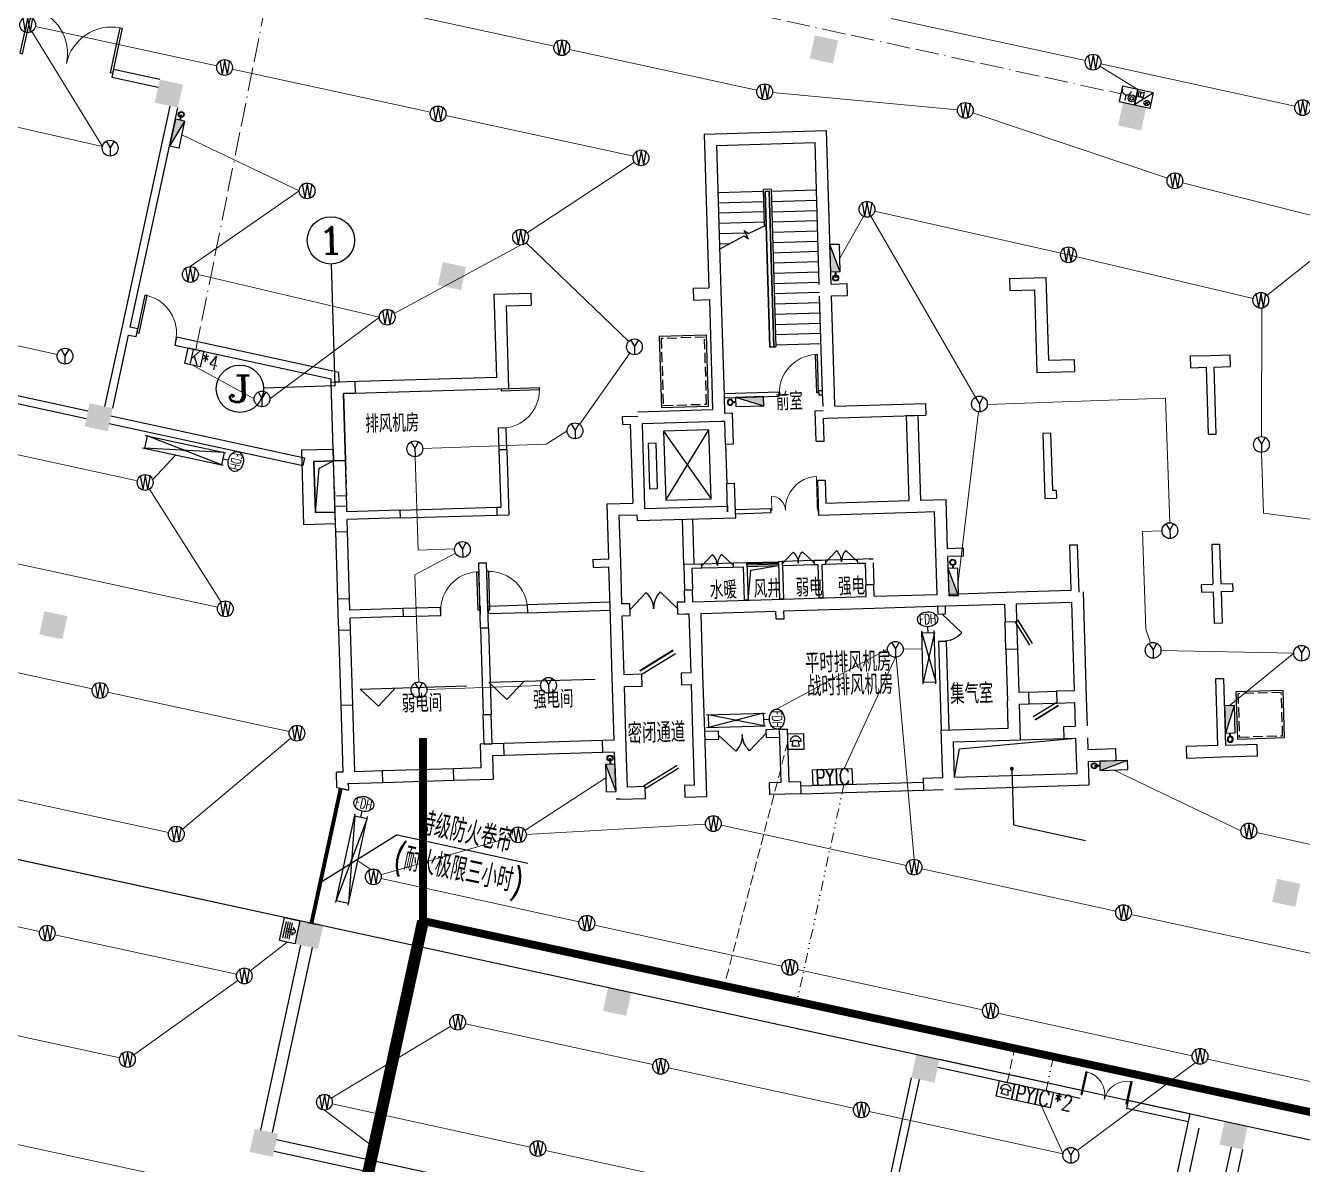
# Model space of a CAD drawing. Extents: x 791398 to 2325386, y -987887 to -518217.
# Drawn here: x 1584734 to 1617123, y -773094 to -744201 of the extents above; entities that cross this region are included whole.
import ezdxf
from ezdxf.enums import TextEntityAlignment as Align

# ---------------------------------------------------------------- set-up
doc = ezdxf.new("R2010")
doc.units = 0
doc.header["$LTSCALE"] = 1000
doc.header["$MEASUREMENT"] = 0
for name, pattern in [('ACAD_ISO11W100', [33.5, 12, -3, 12, -3, 0.5, -3]), ('BORDER', [1.75, 0.5, -0.25, 0.5, -0.25, 0, -0.25]), ('DASH', [0.35, 0.25, -0.1]), ('DASHEDX2', [1.5, 1, -0.5]), ('DIVIDE2', [0.625, 0.25, -0.125, 0, -0.125, 0, -0.125]), ('常规', [10, 10, 0])]:
    doc.linetypes.add(name, pattern=pattern)
for name, color, linetype in [('AXIS', 3, 'Continuous'), ('AXIS_TEXT', 7, 'Continuous'), ('COLUMN', 9, 'Continuous'), ('DIM_ELEV', 3, 'Continuous'), ('DIM_LEAD', 3, 'Continuous'), ('HT-TEXT', 7, 'Continuous'), ('JPS-X', 1, 'BORDER'), ('JPS-XHS', 7, 'Continuous'), ('K-排风', 2, 'Continuous'), ('K-防火阀', 7, 'Continuous'), ('LVTRY', 6, 'Continuous'), ('PS房间字', 3, 'Continuous'), ('RD-equip', 3, 'Continuous'), ('STAIR', 9, 'Continuous'), ('STAIRS', 9, 'Continuous'), ('TEXT', 7, 'Continuous'), ('WALL', 8, 'Continuous'), ('WINDOW', 8, 'Continuous'), ('ZS房间字', 6, 'Continuous')]:
    doc.layers.add(name, color=color, linetype=linetype)
doc.layers.add('RD-line', color=2, linetype='Continuous', lineweight=0)
doc.styles.add('_TCH_AXIS', font='COMPLEX', dxfattribs={"bigfont": 'GBCBIG'})
doc.styles.add('_TCH_DIM', font='SIMPLEX', dxfattribs={"bigfont": 'GBCBIG'})
doc.styles.add('COMPLEX', font='COMPLEX')
doc.styles.add('FS1', font='txt4', dxfattribs={"width": 0.8, "bigfont": 'fstxt'})
doc.styles.add('FS2', font='tjromans.shx', dxfattribs={"width": 0.8, "bigfont": 'tjhztxt.shx'})
doc.styles.add('K-KHZ', font='tjromans.shx', dxfattribs={"width": 0.8, "bigfont": 'tjhztxt.shx'})
doc.styles.get("Standard").update_dxf_attribs({"font": 'gbenor.shx', "bigfont": 'gbcbig.shx'})
doc.styles.add('TEXT', font='tjromans.shx', dxfattribs={"width": 0.8, "height": 400, "bigfont": 'tjhztxt.shx'})

# ---------------------------------------------------------------- blocks, each defined once
blk = doc.blocks.new('DXHS')
at = {"layer": 'JPS-XHS'}
blk.add_hatch(color=256, dxfattribs=at).paths.add_polyline_path([(-350, 240), (-350, 0), (350, 0)])
at = {"layer": 'JPS-XHS', "linetype": 'Continuous'}
for p, q in [((-350, 240), (-350, 0)), ((-350, 240), (350, 240)), ((-350, 0), (350, 0)), ((350, 240), (350, 0))]:
    blk.add_line(p, q, dxfattribs=at)
at = {"layer": 'JPS-XHS'}
blk.add_line((-350, 240), (350, 0), dxfattribs=at)
blk = doc.blocks.new('FF')
at = {"linetype": 'Continuous'}
for radius in [75, 60]:
    blk.add_circle((0, 0), radius, dxfattribs=at)
blk = doc.blocks.new('xxhhsss')
at = {"layer": 'JPS-X', "const_width": 50}
for points in [[(123493, -48272), (123525, -48125)], [(140120, -52123), (140125, -52273)], [(134406, -64602), (134401, -64452)], [(146833, -64646), (146683, -64650)]]:
    blk.add_lwpolyline(points, dxfattribs=at)
at = {"layer": 'JPS-X'}
for p, rotation in [((123525, -48125), 257.7513756366785), ((140125, -52273), 271.736866917121), ((134401, -64452), 91.73686691712099), ((146683, -64650), 181.7368669035848)]:
    blk.add_blockref('FF', p, dxfattribs=dict(at, rotation=rotation))
at = {"layer": 'JPS-XHS', "rotation": 257.7513756366785}
blk.add_blockref('DXHS', (123302, -48588), dxfattribs=at)
at = {"layer": 'JPS-XHS'}
for p, xscale, rotation in [((139990, -51777), -0.9999999999999998, 271.736866917121), ((134536, -64948), -0.9999999999999998, 91.73686691712099), ((147179, -64515), -1, 181.7368669035848)]:
    blk.add_blockref('DXHS', p, dxfattribs=dict(at, xscale=xscale, rotation=rotation))
blk = doc.blocks.new('_FZH')
blk.add_solid([(-0.5, -0.5), (0.5, -0.5), (-0.5, 0.5), (0.5, 0.5)])
blk = doc.blocks.new('_AXISO')
blk.add_circle((0, 0), 0.5)
at = {"layer": 'AXIS_TEXT', "style": 'COMPLEX', "width": 1.041667}
blk.add_attdef('A', text='', height=0.56, dxfattribs=at).set_placement((-0.25, -0.28), (0.25, -0.28), align=Align.FIT)
blk = doc.blocks.new('$DorLib2D$00000116')
at = {"color": 0}
for p, q in [((-0.5, 0), (-0.146, 0.354)), ((0.5, 0), (0.146, 0.354))]:
    blk.add_line(p, q, dxfattribs=at)
for centre, start, end in [((-0.5, 0), 0, 45), ((0.5, 0), 135, 180)]:
    blk.add_arc(centre, 0.5, start, end, dxfattribs=at)
blk = doc.blocks.new('$WINLIB2D$00000001')
for p, q in [((-0.5, 0.5), (0.5, 0.5)), ((-0.5, 0.5), (-0.5, -0.5)), ((0.5, -0.5), (0.5, 0.5)), ((0.5, 0.167), (-0.5, 0.167)), ((0.5, -0.167), (-0.5, -0.167)), ((-0.5, -0.5), (0.5, -0.5))]:
    blk.add_line(p, q)
blk = doc.blocks.new('$DorLib2D$00000001')
for p, q in [((0.45, 0.975), (0.5, 0.975)), ((0.45, 0), (0.45, 0.975)), ((0.5, 0), (0.5, 0.975)), ((0.5, 0), (0.45, 0))]:
    blk.add_line(p, q)
at = {"lineweight": 13}
blk.add_arc((0.475, 0), 0.975, 91.4693, 180, dxfattribs=at)
blk = doc.blocks.new('$DorLib2D$00000025')
at = {"const_width": 0.02}
for points in [[(0.481, -0.001), (0.481, 0.691)], [(-0.481, 0.001), (-0.481, 0.308)]]:
    blk.add_lwpolyline(points, dxfattribs=at)
at = {"lineweight": 13}
for centre, radius, start, end in [((0.505, -0.002), 0.699, 91.9397, 179.7238), ((-0.501, 0.003), 0.307, 359.7899, 85.7508)]:
    blk.add_arc(centre, radius, start, end, dxfattribs=at)
blk = doc.blocks.new('$DorLib2D$00000179')
at = {"color": 0}
for p, q in [((-0.54, 0.169), (0.326, 0.669)), ((-0.5, 0.1), (0.366, 0.6))]:
    blk.add_line(p, q, dxfattribs=at)
blk = doc.blocks.new('$DorLib2D$00000114')
at = {"color": 0}
blk.add_line((0.5, 0), (-0.207, 0.707), dxfattribs=at)
blk.add_arc((0.5, 0), 1, 135, 180, dxfattribs=at)
blk = doc.blocks.new('$DorLib2D$00000190')
at = {"color": 0}
blk.add_line((-0.5, 0.187), (0.366, 0.687), dxfattribs=at)
at = {"color": 0, "const_width": 0.0625}
blk.add_lwpolyline([(-0.562, 0.296), (0.304, 0.796)], dxfattribs=at)
blk = doc.blocks.new('$DorLib2D$00000180')
at = {"color": 0}
for p, q in [((-0.557, 0.242), (0.309, 0.742)), ((-0.5, 0.143), (0.366, 0.643))]:
    blk.add_line(p, q, dxfattribs=at)
blk = doc.blocks.new('$DorLib2D$00000191')
at = {"color": 0}
blk.add_line((-0.5, 0.15), (0.366, 0.65), dxfattribs=at)
at = {"color": 0, "const_width": 0.05}
blk.add_lwpolyline([(-0.55, 0.237), (0.316, 0.737)], dxfattribs=at)
blk = doc.blocks.new('$DorLib2D$00000002')
for p, q in [((-0.5, 0), (-0.5, 0.4875)), ((-0.475, 0.4875), (-0.5, 0.4875)), ((-0.475, 0), (-0.475, 0.4875)), ((0.475, 0), (0.475, 0.4875)), ((0.475, 0.4875), (0.5, 0.4875)), ((0.5, 0), (0.5, 0.4875)), ((-0.5, 0), (-0.475, 0)), ((0.5, 0), (0.475, 0))]:
    blk.add_line(p, q)
at = {"lineweight": 13}
for centre, start, end in [((-0.4875, 0), 0, 88.53072), ((0.4875, 0), 91.46928, 180)]:
    blk.add_arc(centre, 0.4875, start, end, dxfattribs=at)
blk = doc.blocks.new('yy')
at = {"layer": 'RD-equip'}
blk.add_circle((0, 0), 200, dxfattribs=at)
at = {"layer": 'RD-equip', "color": 4, "style": 'FS1', "width": 0.8}
blk.add_attdef('Y', text='', height=360, dxfattribs=at).set_placement((0, 0), align=Align.MIDDLE)
blk = doc.blocks.new('sadadfadsada')
for p, q in [((-400, 400), (-400, 0)), ((0, 400), (-400, 400)), ((400, 400), (0, 400)), ((400, 400), (0, 0)), ((0, 400), (0, 0)), ((0, 0), (0, 400)), ((33, 346, 0), (33, 226, 0)), ((92, 346, 0), (33, 346, 0)), ((92, 326, 0), (172, 366, 0)), ((92, 226, 0), (92, 346, 0)), ((172, 366, 0), (172, 206, 0)), ((400, 0), (400, 400)), ((-400, 0), (0, 0)), ((-268, 200), (-268, 60)), ((0, 0), (400, 0)), ((33, 226, 0), (92, 226, 0)), ((172, 206, 0), (92, 246, 0)), ((242, 159), (338, 64)), ((242, 64), (338, 159))]:
    blk.add_line(p, q)
for centre, radius in [((-109, 144), 90.3), ((-109, 144), 45.2), ((290, 111), 67.6)]:
    blk.add_circle(centre, radius)
blk.add_arc((-268, 320), 120, 180, 0)
at = {"flags": 9}
for p in [(-200, 400), (200, 400)]:
    blk.add_attdef('A', p, '', height=0.008, dxfattribs=at)
blk = doc.blocks.new('adfarq2daasdfwqdf')
at = {"color": 4}
for p, q in [((-73, 0), (-139, 0)), ((-94, -112), (-67, 29)), ((-67, 29), (62, 29)), ((94, -112), (62, 29)), ((139, 0), (71, 0)), ((0, -112), (-94, -112)), ((0, -112), (94, -112))]:
    blk.add_line(p, q, dxfattribs=at)
blk.add_ellipse((0, 0), major_axis=(98.3, 98.3), ratio=1, start_param=5.497787, end_param=8.63938, dxfattribs=at)
at = {"layer": 'RD-equip'}
blk.add_lwpolyline([(-201, 200), (199, 200), (199, -200), (-201, -200)], close=True, dxfattribs=at)
blk = doc.blocks.new('FHJL')
at = {"layer": 'RD-equip', "color": 4}
for p, q in [((-212, 331), (210, 331)), ((-212, 274), (210, 274)), ((-212, 221), (210, 221)), ((-212, 168), (210, 168)), ((-97, 120), (-31, 120)), ((0, 43), (-97, 120)), ((-31, 120), (-31, 293)), ((0, 43), (97, 120)), ((31, 120), (31, 293)), ((97, 120), (31, 120))]:
    blk.add_line(p, q, dxfattribs=at)
at = {"layer": 'RD-equip'}
blk.add_lwpolyline([(300, 400), (300, 0), (-300, 0), (-300, 400)], close=True, dxfattribs=at)
blk = doc.blocks.new('YYYY')
at = {"layer": 'RD-equip'}
blk.add_blockref('yy', (0, 0), dxfattribs=at).add_auto_attribs({'Y': 'Y'})
blk = doc.blocks.new('KZMK')
at = {"layer": 'RD-equip'}
blk.add_lwpolyline([(-200, 400), (200, 400), (200, 0), (-200, 0)], close=True, dxfattribs=at)
at = {"layer": 'RD-equip', "color": 4, "style": 'FS1', "width": 0.8}
blk.add_attdef('C', text='', height=400, dxfattribs=at).set_placement((0, 200), align=Align.MIDDLE)
blk = doc.blocks.new('FI1400K')
at = {"layer": 'K-防火阀'}
for p, q in [((0, -50), (0, 1450)), ((320, 1400), (0, 0)), ((0, 1400), (320, 0)), ((0, 1400), (320, 1400)), ((160, 1400), (160, 1550)), ((320, -50), (320, 1450)), ((0, 0), (320, 0))]:
    blk.add_line(p, q, dxfattribs=at)
at = {"layer": 'K-防火阀', "const_width": 25}
blk.add_lwpolyline([(148, 705, 1), (172, 705, 1)], format="xyb", close=True, dxfattribs=at)
at = {"layer": 'K-防火阀'}
blk.add_ellipse((160, 1740), major_axis=(255, 0), ratio=0.74203, dxfattribs=at)
at = {"layer": 'K-防火阀', "style": 'K-KHZ', "width": 0.65, "flags": 4}
blk.add_attdef('F', text='', height=250, dxfattribs=at).set_placement((160, 1620), align=Align.CENTER)
blk = doc.blocks.new('FI1250K')
at = {"layer": 'K-防火阀'}
for p, q in [((0, -50), (0, 1300)), ((160, 1250), (160, 1400)), ((320, -50), (320, 1300)), ((320, 1250), (0, 0)), ((0, 1250), (320, 0)), ((0, 1250), (320, 1250)), ((0, 0), (320, 0))]:
    blk.add_line(p, q, dxfattribs=at)
at = {"layer": 'K-防火阀', "const_width": 25}
blk.add_lwpolyline([(148, 625, 1), (172, 625, 1)], format="xyb", close=True, dxfattribs=at)
at = {"layer": 'K-防火阀'}
blk.add_ellipse((160, 1590), major_axis=(255, 0), ratio=0.74203, dxfattribs=at)
at = {"layer": 'K-防火阀', "style": 'K-KHZ', "width": 0.65, "flags": 4}
blk.add_attdef('F', text='', height=250, dxfattribs=at).set_placement((160, 1470), align=Align.CENTER)
blk = doc.blocks.new('FI2200K')
at = {"layer": 'K-防火阀'}
for p, q in [((160, 2200), (160, 2350)), ((0, -50), (0, 2250)), ((320, 2200), (0, 0)), ((0, 2200), (320, 0)), ((0, 2200), (320, 2200)), ((320, -50), (320, 2250)), ((0, 0), (320, 0))]:
    blk.add_line(p, q, dxfattribs=at)
at = {"layer": 'K-防火阀', "const_width": 25}
blk.add_lwpolyline([(148, 1101, 1), (172, 1101, 1)], format="xyb", close=True, dxfattribs=at)
at = {"layer": 'K-防火阀'}
blk.add_ellipse((160, 2540), major_axis=(255, 0), ratio=0.74203, dxfattribs=at)
at = {"layer": 'K-防火阀', "style": 'K-KHZ', "width": 0.65, "flags": 4}
blk.add_attdef('F', text='', height=250, dxfattribs=at).set_placement((160, 2420), align=Align.CENTER)
blk = doc.blocks.new('FI2000K')
at = {"layer": 'K-防火阀'}
for p, q in [((0, -50), (0, 2050)), ((320, 2000), (0, 0)), ((0, 2000), (320, 0)), ((0, 2000), (320, 2000)), ((160, 2000), (160, 2150)), ((320, -50), (320, 2050)), ((0, 0), (320, 0))]:
    blk.add_line(p, q, dxfattribs=at)
at = {"layer": 'K-防火阀', "const_width": 25}
blk.add_lwpolyline([(148, 1001, 1), (172, 1001, 1)], format="xyb", close=True, dxfattribs=at)
at = {"layer": 'K-防火阀'}
blk.add_ellipse((160, 2340), major_axis=(255, 0), ratio=0.74203, dxfattribs=at)
at = {"layer": 'K-防火阀', "style": 'K-KHZ', "width": 0.65, "flags": 4}
blk.add_attdef('F', text='', height=250, dxfattribs=at).set_placement((160, 2220), align=Align.CENTER)
blk = doc.blocks.new('fsfsdfsdfsfsf')
at = {"layer": 'RD-equip'}
blk.add_lwpolyline([(-200, 400), (200, 400), (200, 0), (-200, 0)], close=True, dxfattribs=at)
at = {"layer": 'RD-equip', "color": 4, "style": 'FS1', "width": 0.8}
blk.add_attdef('K', text='', height=360, dxfattribs=at).set_placement((10, 206), align=Align.MIDDLE)

msp = doc.modelspace()

# ---------------------------------------------------------------- linework, layer by layer
msp.add_line((1609971, -762319), (1611070, -762286))
msp.add_line((1609971, -762319), (1611070, -762286))
msp.add_lwpolyline([(1608299, -763270), (1608420, -762554), (1611370, -762277)])
msp.add_lwpolyline([(1608299, -763270), (1608420, -762554), (1611370, -762277)])
at = {"layer": 'AXIS'}
for q in [(1592497, -750251), (1590770, -753397)]:
    msp.add_line((1592591, -753342), q, dxfattribs=at)
at = {"layer": 'DIM_ELEV'}
for p, q in [((1596482, -760861), (1599181, -760779)), ((1593222, -761034), (1595921, -760952)), ((1593686, -761470), (1593222, -761034)), ((1593686, -761470), (1594122, -761006)), ((1596946, -761297), (1596482, -760861)), ((1596946, -761297), (1597382, -760834))]:
    msp.add_line(p, q, dxfattribs=at)
at = {"layer": 'DIM_LEAD'}
for p, q in [((1609751, -763054), (1609795, -764481)), ((1609795, -764481), (1611624, -764878))]:
    msp.add_line(p, q, dxfattribs=at)
at = {"layer": 'DIM_LEAD', "const_width": 50}
msp.add_lwpolyline([(1609756, -763030, 1), (1609747, -763079, 1)], format="xyb", close=True, dxfattribs=at)
at = {"layer": 'HT-TEXT'}
for q in [(1592208, -765953), (1597471, -765455)]:
    msp.add_line((1594159, -764736), q, dxfattribs=at)
at = {"layer": 'JPS-X', "const_width": 50}
for points in [[(1602683, -753756), (1602758, -753754)], [(1608256, -757894), (1608258, -757969)], [(1615290, -762233), (1615288, -762158)]]:
    msp.add_lwpolyline(points, dxfattribs=at)
at = {"layer": 'LVTRY'}
msp.add_lwpolyline([(1603060, -758777), (1603135, -758018), (1603834, -757903)], dxfattribs=at)
at = {"layer": 'RD-equip'}
for points in [[(1604698, -763080), (1605297, -763060), (1605310, -763460), (1604711, -763479)], [(1609831, -771053), (1610417, -771180), (1610333, -771571), (1609747, -771445)]]:
    msp.add_lwpolyline(points, close=True, dxfattribs=at)
at = {"layer": 'RD-line', "linetype": 'ACAD_ISO11W100', "ltscale": 0.05}
for p, q in [((1582028, -739314), (1612518, -745933)), ((1589057, -752423), (1591256, -741528))]:
    msp.add_line(p, q, dxfattribs=at)
at = {"layer": 'RD-line'}
for p, q in [((1593115, -743631), (1598139, -744722)), ((1584983, -744225), (1589588, -745225)), ((1611617, -745089), (1606693, -744020)), ((1586685, -747268), (1584892, -744353)), ((1598530, -744807), (1603287, -745840)), ((1612951, -745822), (1611983, -745235)), ((1616932, -746243), (1612008, -745174)), ((1589979, -745310), (1595003, -746400)), ((1603682, -745901), (1608374, -746336)), ((1581614, -746125), (1586685, -747268)), ((1595394, -746485), (1600151, -747518)), ((1608763, -746418), (1613698, -748077)), ((1591676, -748397), (1588695, -746972)), ((1597458, -749462), (1600179, -747670)), ((1614081, -748190), (1618227, -749246)), ((1588913, -750316), (1591676, -748397)), ((1605988, -749045), (1605388, -750103)), ((1608930, -753803), (1606177, -749038)), ((1611189, -750019), (1606272, -748909)), ((1618265, -749420), (1616222, -751048)), ((1594084, -751503), (1597291, -749772)), ((1600035, -752214), (1597435, -749711)), ((1615871, -751127), (1611189, -750019)), ((1593709, -751601), (1589113, -750516)), ((1616089, -751154), (1616066, -751173)), ((1616089, -751372), (1616082, -754630)), ((1585539, -752547), (1580464, -751445)), ((1590931, -753674), (1593709, -751601)), ((1598787, -754320), (1600063, -752516)), ((1590531, -753674), (1588972, -752814)), ((1608389, -758315), (1608906, -754002)), ((1587572, -755751), (1582497, -754649)), ((1587954, -755722), (1588543, -755095)), ((1587875, -755962), (1589694, -758829)), ((1584530, -757853), (1589605, -758955)), ((1586426, -761028), (1581351, -759926)), ((1606597, -760025), (1603784, -761541)), ((1606997, -760025), (1607479, -760011)), ((1613534, -760055), (1616901, -760121)), ((1615267, -761458), (1616901, -760125)), ((1605497, -763053), (1606797, -760225)), ((1607271, -765353), (1606815, -760225)), ((1591423, -762113), (1586817, -761113)), ((1588713, -764586), (1591465, -762283)), ((1612345, -763088), (1615564, -764634)), ((1599455, -763289), (1597401, -764623)), ((1583289, -763570), (1588364, -764672)), ((1601981, -764460), (1597433, -764721)), ((1607076, -765511), (1602376, -764491)), ((1615960, -764677), (1620882, -765759)), ((1597041, -764788), (1593748, -765743)), ((1584559, -765363), (1591302, -766827)), ((1593489, -765611), (1593163, -765389)), ((1612390, -766665), (1607467, -765596)), ((1593751, -765842), (1598774, -766939)), ((1585090, -767185), (1580015, -766083)), ((1617705, -767819), (1612781, -766750)), ((1590086, -768269), (1585481, -767269)), ((1599164, -767024), (1603921, -768063)), ((1590434, -768182), (1591370, -767456)), ((1604311, -768148), (1609010, -769174)), ((1587481, -770315), (1590119, -768428)), ((1582048, -769287), (1587123, -770389)), ((1600649, -770562), (1595892, -769530)), ((1609399, -769259), (1614324, -770335)), ((1592486, -771413), (1595525, -769590)), ((1611409, -772744), (1614400, -770512)), ((1614711, -770420), (1619639, -771496)), ((1605739, -771668), (1601040, -770647)), ((1592315, -771716), (1593566, -772658)), ((1592510, -771559), (1597533, -772656)), ((1611054, -772821), (1606130, -771752)), ((1610502, -771613), (1611054, -772821)), ((1588940, -773546), (1584335, -772547)), ((1597923, -772741), (1602680, -773780))]:
    msp.add_line(p, q, dxfattribs=at)
at = {"layer": 'RD-line', "ltscale": 2}
for p, q in [((1609129, -753815), (1613646, -753658)), ((1613757, -756815), (1613646, -753658)), ((1597943, -754823), (1598472, -754483)), ((1594808, -754933), (1597943, -754823)), ((1594613, -755139), (1594696, -757507)), ((1616082, -755030), (1616136, -756574)), ((1620210, -757097), (1616136, -756574)), ((1613561, -757019), (1613063, -757036)), ((1613150, -759517), (1613063, -757036)), ((1594612, -758136), (1595640, -757587)), ((1595617, -757475), (1594696, -757507)), ((1594707, -760853), (1594612, -758136)), ((1613150, -759517), (1613269, -759862)), ((1597801, -760946), (1594913, -761046))]:
    msp.add_line(p, q, dxfattribs=at)
at = {"layer": 'RD-line', "linetype": 'DASH'}
for p, q in [((1604069, -762370), (1602458, -768563)), ((1609635, -771011), (1609822, -770156))]:
    msp.add_line(p, q, dxfattribs=at)
at = {"layer": 'RD-line', "linetype": 'DIVIDE2'}
for p, q in [((1605491, -763456), (1604305, -768961)), ((1610621, -771226), (1610807, -770361))]:
    msp.add_line(p, q, dxfattribs=at)
at = {"layer": 'RD-line', "linetype": 'DASHEDX2'}
for points, const_width in [([(1594816, -766917), (1594816, -762279)], 200), ([(1594816, -766917), (1633893, -775334), (1635805, -766733), (1645056, -768651)], 200), ([(1594816, -766917), (1592939, -775539)], 300)]:
    msp.add_lwpolyline(points, dxfattribs=dict(at, const_width=const_width))
at = {"layer": 'STAIR'}
for p, q in [((1603446, -748411), (1602297, -748446)), ((1603644, -748355), (1603445, -748361)), ((1603445, -748361), (1603473, -749289)), ((1603644, -748355), (1603766, -752353)), ((1603646, -748405), (1604795, -748370)), ((1603454, -748671), (1602304, -748705)), ((1603654, -748665), (1604803, -748630)), ((1603462, -748931), (1602312, -748965)), ((1603662, -748924), (1604811, -748890)), ((1603670, -749184), (1604819, -749149)), ((1603470, -749190), (1602320, -749225)), ((1602991, -749465), (1602328, -749485)), ((1602958, -749403), (1603068, -749481)), ((1603071, -749615), (1602958, -749403)), ((1603068, -749481), (1603522, -749264)), ((1603677, -749444), (1604827, -749409)), ((1602589, -749737), (1602336, -749745)), ((1602340, -749871), (1602962, -749537)), ((1602962, -749537), (1603071, -749615)), ((1603685, -749704), (1604835, -749669)), ((1603693, -749964), (1604843, -749929)), ((1603701, -750224), (1604851, -750189)), ((1603709, -750484), (1604858, -750449)), ((1603717, -750744), (1604866, -750709)), ((1603725, -751003), (1604874, -750969)), ((1603733, -751263), (1604882, -751229)), ((1603740, -751523), (1604890, -751488)), ((1603748, -751783), (1604898, -751748)), ((1603756, -752043), (1604906, -752008)), ((1603716, -752354), (1603766, -752353)), ((1603764, -752303), (1604914, -752268)), ((1600919, -754490), (1602122, -756204)), ((1600973, -756239), (1602069, -754455)), ((1602490, -754818), (1602520, -755817)), ((1601692, -757868), (1601657, -756719)), ((1602681, -757838), (1601882, -757862)), ((1604730, -757776), (1603931, -757800)), ((1603934, -757900), (1604734, -757876)), ((1605830, -757743), (1605030, -757767)), ((1605033, -757867), (1605833, -757843)), ((1601885, -757962), (1602684, -757938)), ((1596462, -758927), (1597461, -758897)), ((1597467, -759097), (1596468, -759127))]:
    msp.add_line(p, q, dxfattribs=at)
for points in [[(1602006, -752056), (1600806, -752092), (1600861, -753892), (1602060, -753855)], [(1602122, -756204), (1602069, -754455), (1600919, -754490), (1600973, -756239)], [(1600764, -755946), (1600729, -754796), (1600529, -754802), (1600564, -755952)], [(1615436, -761103), (1615473, -762303), (1616672, -762266), (1616636, -761067)]]:
    msp.add_lwpolyline(points, close=True, dxfattribs=at)
at = {"layer": 'STAIR', "linetype": 'DASH'}
for points in [[(1601957, -752108), (1600858, -752141), (1600909, -753840), (1602009, -753807)], [(1592548, -755244), (1592848, -755235), (1592875, -756135), (1592575, -756144)], [(1615488, -761152), (1615521, -762251), (1616621, -762218), (1616587, -761118)]]:
    msp.add_lwpolyline(points, close=True, dxfattribs=at)
at = {"layer": 'STAIR'}
for points in [[(1592088, -756559), (1592185, -755434), (1592548, -755244)], [(1601692, -757868), (1601432, -757876), (1601397, -756727)]]:
    msp.add_lwpolyline(points, dxfattribs=at)
at = {"layer": 'STAIRS'}
msp.add_lwpolyline([(1505696, -748242), (1497744, -746516), (1497744, -746749), (1496394, -746749), (1496394, -757888), (1636280, -788257), (1636407, -787671), (1636407, -787671), (1638571, -777703), (1638571, -777703), (1638698, -777117)], close=True, dxfattribs=at)
at = {"layer": 'WALL'}
for p, q in [((1586967, -745318), (1586924, -745513)), ((1586924, -745513), (1588097, -745768)), ((1588139, -745572), (1586967, -745318)), ((1587173, -751911), (1588403, -746244)), ((1587389, -751856), (1588599, -746286)), ((1601951, -746955), (1605050, -746861)), ((1604750, -746871), (1604750, -746871)), ((1605168, -750760), (1605050, -746861)), ((1605050, -746861), (1605050, -746861)), ((1601951, -746955), (1602069, -750854)), ((1602260, -747246), (1604759, -747170)), ((1604868, -750769), (1604759, -747170)), ((1602260, -747246), (1602372, -750944)), ((1603496, -748409), (1603596, -748406)), ((1603596, -748406), (1603496, -748409)), ((1603616, -752357), (1603496, -748409)), ((1603496, -748409), (1603616, -752357)), ((1603716, -752354), (1603596, -748406)), ((1603596, -748406), (1603716, -752354)), ((1604868, -750769), (1604868, -750769)), ((1605168, -750760), (1605568, -750748)), ((1605568, -750748), (1605577, -751047)), ((1609691, -750622), (1610616, -750594)), ((1609691, -750622), (1609700, -750922)), ((1610616, -750594), (1610679, -752693)), ((1596622, -751019), (1597547, -750991)), ((1596686, -753118), (1596622, -751019)), ((1597547, -750991), (1597556, -751291)), ((1601670, -750866), (1602069, -750854)), ((1601670, -750866), (1601679, -751166)), ((1602369, -750844), (1602369, -750844)), ((1602372, -750944), (1602453, -753593)), ((1604877, -751069), (1604877, -751069)), ((1604951, -753517), (1604877, -751069)), ((1605177, -751059), (1605577, -751047)), ((1605251, -753508), (1605177, -751059)), ((1609700, -750922), (1610325, -750903)), ((1610325, -750903), (1610388, -753002)), ((1596931, -751310), (1597556, -751291)), ((1596995, -753409), (1596931, -751310)), ((1601679, -751166), (1602079, -751153)), ((1602079, -751153), (1602153, -753602)), ((1602378, -751144), (1602378, -751144)), ((1586748, -753866), (1587173, -751911)), ((1586944, -753908), (1587347, -752052)), ((1587347, -752052), (1587542, -752094)), ((1587585, -751899), (1587389, -751856)), ((1587542, -752094), (1587585, -751899)), ((1579083, -752407), (1586315, -753977)), ((1588562, -752111), (1588520, -752306)), ((1588520, -752306), (1592485, -753167)), ((1592680, -753005), (1588562, -752111)), ((1603616, -752357), (1603716, -752354)), ((1603716, -752354), (1603616, -752357)), ((1579041, -752602), (1586273, -754172)), ((1610679, -752693), (1611329, -752674)), ((1611329, -752674), (1611338, -752974)), ((1614278, -752584), (1614777, -752569)), ((1614278, -752584), (1614287, -752884)), ((1614777, -752569), (1615277, -752554)), ((1615277, -752554), (1615286, -752854)), ((1592687, -753239), (1592680, -753005)), ((1610388, -753002), (1611338, -752974)), ((1614287, -752884), (1614686, -752872)), ((1614738, -754571), (1614686, -752872)), ((1614886, -752866), (1615286, -752854)), ((1614938, -754565), (1614886, -752866)), ((1592488, -753245), (1592485, -753167)), ((1592488, -753245), (1592587, -753242)), ((1592587, -753242), (1596686, -753118)), ((1592497, -753545), (1592497, -753545)), ((1592548, -755244), (1592497, -753545)), ((1592796, -753536), (1596995, -753409)), ((1592848, -755235), (1592796, -753536)), ((1596695, -753418), (1596895, -753412)), ((1602153, -753602), (1602163, -753952)), ((1603850, -753501), (1602451, -753543)), ((1602453, -753593), (1602466, -754043)), ((1602454, -753643), (1603854, -753601)), ((1603854, -753601), (1603850, -753501)), ((1604950, -753467), (1604850, -753471)), ((1604850, -753471), (1604853, -753570)), ((1604853, -753570), (1604953, -753567)), ((1604962, -753867), (1604951, -753517)), ((1605262, -753858), (1605251, -753508)), ((1602163, -753952), (1600264, -754010)), ((1604765, -753973), (1604965, -753967)), ((1604789, -754748), (1604765, -753973)), ((1604962, -753867), (1604962, -753867)), ((1605262, -753858), (1607561, -753788)), ((1607561, -753788), (1607570, -754088)), ((1586859, -754299), (1591768, -755365)), ((1586901, -754104), (1591810, -755169)), ((1599867, -754122), (1600267, -754110)), ((1599867, -754122), (1599874, -754322)), ((1599874, -754322), (1600073, -754316)), ((1600073, -754316), (1600134, -756315)), ((1602372, -754246), (1600373, -754307)), ((1600373, -754307), (1600437, -756406)), ((1602472, -754243), (1602372, -754246)), ((1602666, -754037), (1602466, -754043)), ((1602490, -754818), (1602472, -754243)), ((1602690, -754812), (1602666, -754037)), ((1604971, -754167), (1605071, -754164)), ((1604989, -754742), (1604971, -754167)), ((1604971, -754167), (1604971, -754167)), ((1605071, -754164), (1607570, -754088)), ((1607370, -754094), (1607070, -754104)), ((1607070, -754104), (1607135, -756253)), ((1607370, -754094), (1607435, -756243)), ((1596925, -754411), (1596725, -754417)), ((1596725, -754417), (1596742, -754967)), ((1596942, -754961), (1596925, -754411)), ((1610735, -754543), (1610535, -754549)), ((1610535, -754549), (1610585, -756198)), ((1610735, -754543), (1610779, -755992)), ((1614738, -754571), (1614938, -754565)), ((1591739, -754969), (1592538, -754944)), ((1591797, -756868), (1591739, -754969)), ((1592538, -754944), (1592547, -755244)), ((1596942, -754961), (1596742, -754967)), ((1596742, -754967), (1596786, -756416)), ((1596942, -754961), (1596992, -756610)), ((1602490, -754818), (1602690, -754812)), ((1604789, -754748), (1604989, -754742)), ((1591810, -755169), (1591768, -755365)), ((1592048, -755259), (1592547, -755244)), ((1592088, -756559), (1592048, -755259)), ((1592548, -755244), (1592848, -755235)), ((1592583, -756394), (1592548, -755244)), ((1592883, -756385), (1592848, -755235)), ((1602520, -755817), (1602720, -755811)), ((1602542, -756542), (1602520, -755817)), ((1602742, -756536), (1602720, -755811)), ((1605019, -755741), (1604819, -755747)), ((1604819, -755747), (1604846, -756622)), ((1605019, -755741), (1605036, -756316)), ((1605036, -756316), (1607135, -756253)), ((1607435, -756243), (1608085, -756224)), ((1608123, -757473), (1608085, -756224)), ((1610585, -756198), (1610885, -756189)), ((1610779, -755992), (1610879, -755989)), ((1610879, -755989), (1610885, -756189)), ((1592588, -756544), (1592088, -756559)), ((1592583, -756394), (1592883, -756385)), ((1592591, -756644), (1592583, -756394)), ((1592597, -756843), (1592588, -756544)), ((1592887, -756534), (1592883, -756385)), ((1594237, -756494), (1592887, -756534)), ((1594237, -756494), (1596686, -756419)), ((1594243, -756693), (1594237, -756494)), ((1594243, -756693), (1596692, -756619)), ((1596686, -756419), (1596786, -756416)), ((1596686, -756419), (1596692, -756619)), ((1596692, -756619), (1596992, -756610)), ((1599484, -756334), (1600134, -756315)), ((1599527, -757734), (1599484, -756334)), ((1599793, -756625), (1600243, -756612)), ((1600243, -756612), (1600248, -756762)), ((1600437, -756406), (1600438, -756456)), ((1600438, -756456), (1602538, -756392)), ((1602538, -756392), (1602542, -756542)), ((1603640, -756459), (1602740, -756486)), ((1602747, -756686), (1602742, -756536)), ((1602743, -756586), (1603643, -756559)), ((1603643, -756559), (1603640, -756459)), ((1604843, -756522), (1604839, -756422)), ((1604846, -756622), (1607344, -756546)), ((1607344, -756546), (1607794, -756533)), ((1607826, -757582), (1607794, -756533)), ((1592597, -756843), (1591797, -756868)), ((1592603, -757043), (1592591, -756644)), ((1594243, -756693), (1592893, -756734)), ((1592903, -757034), (1592893, -756734)), ((1599830, -757825), (1599793, -756625)), ((1600248, -756762), (1602747, -756686)), ((1592603, -757043), (1592903, -757034)), ((1592654, -758743), (1592603, -757043)), ((1592954, -758733), (1592903, -757034)), ((1607858, -758632), (1607826, -757582)), ((1608523, -757461), (1608123, -757473)), ((1608529, -757661), (1608523, -757461)), ((1611221, -757379), (1611421, -757373)), ((1611256, -758529), (1611221, -757379)), ((1611458, -758573), (1611421, -757373)), ((1615023, -757364), (1614823, -757370)), ((1614823, -757370), (1614853, -758370)), ((1615023, -757364), (1615053, -758364)), ((1596228, -757834), (1596428, -757828)), ((1596278, -759483), (1596228, -757834)), ((1596478, -759477), (1596428, -757828)), ((1599127, -757746), (1599527, -757734)), ((1599127, -757746), (1599133, -757946)), ((1599862, -758874), (1599830, -757825)), ((1601882, -757862), (1601432, -757876)), ((1601432, -757876), (1601452, -758526)), ((1601885, -757962), (1601882, -757862)), ((1603031, -757828), (1602681, -757838)), ((1602681, -757838), (1602684, -757938)), ((1603031, -757828), (1603060, -758777)), ((1603034, -757928), (1603031, -757828)), ((1603931, -757800), (1603831, -757803)), ((1603834, -757903), (1603831, -757803)), ((1603831, -757803), (1603860, -758753)), ((1603934, -757900), (1603931, -757800)), ((1603934, -757900), (1603960, -758750)), ((1604930, -757770), (1604730, -757776)), ((1604730, -757776), (1604734, -757876)), ((1604734, -757876), (1604833, -757873)), ((1604833, -757873), (1604859, -758723)), ((1605030, -757767), (1604930, -757770)), ((1604933, -757870), (1605033, -757867)), ((1604933, -757870), (1604959, -758720)), ((1605033, -757867), (1605030, -757767)), ((1606130, -757734), (1605830, -757743)), ((1605830, -757743), (1605833, -757843)), ((1605833, -757843), (1606033, -757837)), ((1606033, -757837), (1606050, -758386)), ((1606130, -757734), (1606230, -757731)), ((1606233, -757831), (1606249, -758380)), ((1606233, -757831), (1606233, -757831)), ((1608529, -757661), (1608129, -757673)), ((1608158, -758623), (1608129, -757673)), ((1599133, -757946), (1599533, -757934)), ((1599563, -758933), (1599533, -757934)), ((1601635, -757970), (1601885, -757962)), ((1601635, -757970), (1601652, -758520)), ((1602684, -757938), (1602934, -757931)), ((1602934, -757931), (1602960, -758780)), ((1601652, -758520), (1601452, -758526)), ((1601452, -758526), (1601652, -758520)), ((1601461, -758826), (1601452, -758526)), ((1601661, -758820), (1601652, -758520)), ((1606249, -758380), (1606050, -758386)), ((1606050, -758386), (1606249, -758380)), ((1606059, -758686), (1606050, -758386)), ((1606259, -758680), (1606249, -758380)), ((1609857, -758571), (1611256, -758529)), ((1614553, -758379), (1614853, -758370)), ((1614553, -758379), (1614559, -758579)), ((1615053, -758364), (1615353, -758354)), ((1615059, -758563), (1615359, -758554)), ((1615059, -758563), (1615083, -759363)), ((1615353, -758354), (1615359, -758554)), ((1592654, -758743), (1592954, -758733)), ((1592666, -759142), (1592654, -758743)), ((1592963, -759033), (1592954, -758733)), ((1599560, -758833), (1597461, -758897)), ((1599566, -759033), (1599560, -758833)), ((1600061, -758868), (1599862, -758874)), ((1600071, -759168), (1600061, -758868)), ((1601461, -758826), (1601261, -758832)), ((1601261, -758832), (1601270, -759132)), ((1601661, -758820), (1603960, -758750)), ((1601661, -758820), (1601661, -758820)), ((1603060, -758777), (1602960, -758780)), ((1603960, -758750), (1603860, -758753)), ((1603960, -758750), (1606059, -758686)), ((1604959, -758720), (1604859, -758723)), ((1606259, -758680), (1607858, -758632)), ((1608067, -758926), (1609566, -758880)), ((1608158, -758623), (1609857, -758571)), ((1609566, -758880), (1609580, -759330)), ((1609866, -758871), (1611265, -758829)), ((1609880, -759321), (1609866, -758871)), ((1611265, -758829), (1611334, -761077)), ((1611558, -758570), (1611639, -761268)), ((1614559, -758579), (1614859, -758569)), ((1614859, -758569), (1614883, -759369)), ((1592678, -759542), (1592666, -759142)), ((1594313, -758992), (1592963, -759033)), ((1594319, -759192), (1592969, -759233)), ((1595262, -758964), (1594313, -758992)), ((1594319, -759192), (1594313, -758992)), ((1594319, -759192), (1595268, -759164)), ((1595268, -759164), (1595262, -758964)), ((1596262, -758933), (1596268, -759133)), ((1596462, -758927), (1596468, -759127)), ((1597461, -758897), (1597467, -759097)), ((1597467, -759097), (1599566, -759033)), ((1599618, -760732), (1599563, -758933)), ((1599871, -759174), (1600071, -759168)), ((1599916, -760673), (1599871, -759174)), ((1601270, -759132), (1601470, -759126)), ((1601470, -759126), (1601570, -759123)), ((1601615, -760622), (1601570, -759123)), ((1601870, -759113), (1603769, -759056)), ((1601917, -760663), (1601870, -759113)), ((1603775, -759256), (1603769, -759056)), ((1603969, -759050), (1606268, -758980)), ((1603975, -759250), (1603969, -759050)), ((1606268, -758980), (1608067, -758926)), ((1607867, -758932), (1607873, -759131)), ((1607873, -759131), (1608073, -759125)), ((1608073, -759125), (1608067, -758926)), ((1592678, -759542), (1592978, -759533)), ((1592978, -759533), (1592969, -759233)), ((1593036, -761432), (1592978, -759533)), ((1596278, -759483), (1596478, -759477)), ((1596278, -759483), (1596345, -761682)), ((1596478, -759477), (1596545, -761676)), ((1603775, -759256), (1603975, -759250)), ((1609580, -759330), (1609880, -759321)), ((1615083, -759363), (1614883, -759369)), ((1592736, -761441), (1592678, -759542)), ((1608094, -759825), (1607894, -759831)), ((1607894, -759831), (1607962, -762080)), ((1608162, -762074), (1608094, -759825)), ((1609901, -760020), (1609601, -760030)), ((1609601, -760030), (1609640, -761329)), ((1609934, -761120), (1609901, -760020)), ((1599666, -762332), (1599618, -760732)), ((1600366, -760660), (1599916, -760673)), ((1600375, -760960), (1600366, -760660)), ((1601615, -760622), (1601365, -760629)), ((1601365, -760629), (1601375, -760929)), ((1601961, -762112), (1601917, -760663)), ((1614926, -760768), (1615126, -760762)), ((1614977, -762468), (1614926, -760768)), ((1615177, -762462), (1615126, -760762)), ((1599925, -760973), (1600375, -760960)), ((1599972, -762523), (1599925, -760973)), ((1601375, -760929), (1601624, -760922)), ((1601661, -762121), (1601624, -760922)), ((1610184, -761112), (1609934, -761120)), ((1610193, -761412), (1610184, -761112)), ((1611334, -761077), (1610884, -761091)), ((1610884, -761091), (1610893, -761391)), ((1592736, -761441), (1593036, -761432)), ((1592788, -763141), (1592736, -761441)), ((1593087, -763131), (1593036, -761432)), ((1609662, -762029), (1609640, -761329)), ((1609943, -761420), (1610193, -761412)), ((1609971, -762319), (1609943, -761420)), ((1610893, -761391), (1611343, -761377)), ((1611343, -761377), (1611361, -761977)), ((1611639, -761268), (1611661, -761968)), ((1596345, -761682), (1596545, -761676)), ((1596368, -762432), (1596345, -761682)), ((1596568, -762426), (1596545, -761676)), ((1601702, -763471), (1601661, -762121)), ((1602310, -762101), (1601961, -762112)), ((1602011, -763761), (1601961, -762112)), ((1602317, -762301), (1602310, -762101)), ((1603860, -762054), (1603510, -762065)), ((1603510, -762065), (1603516, -762265)), ((1603860, -762054), (1604060, -762048)), ((1603901, -763404), (1603860, -762054)), ((1604101, -763398), (1604060, -762048)), ((1607962, -762080), (1609662, -762029)), ((1607962, -762080), (1607962, -762080)), ((1607999, -763280), (1607962, -762080)), ((1611061, -761986), (1611361, -761977)), ((1611061, -761986), (1611070, -762286)), ((1611661, -761968), (1611661, -761968)), ((1596868, -762417), (1596268, -762435)), ((1596268, -762435), (1596286, -763034)), ((1596368, -762432), (1596568, -762426)), ((1599366, -762341), (1596868, -762417)), ((1596877, -762716), (1596868, -762417)), ((1599666, -762332), (1599366, -762341)), ((1599375, -762641), (1599366, -762341)), ((1599966, -762323), (1599966, -762323)), ((1601967, -762312), (1602317, -762301)), ((1603516, -762265), (1603866, -762254)), ((1607972, -762380), (1607972, -762380)), ((1608271, -762371), (1609971, -762319)), ((1608299, -763270), (1608271, -762371)), ((1611070, -762286), (1611370, -762277)), ((1611370, -762277), (1611385, -762777)), ((1611670, -762268), (1611670, -762268)), ((1611670, -762268), (1611679, -762568)), ((1615977, -762437), (1615177, -762462)), ((1615986, -762737), (1615977, -762437)), ((1596877, -762716), (1596577, -762726)), ((1596577, -762726), (1596595, -763325)), ((1599375, -762641), (1596877, -762716)), ((1599675, -762632), (1599375, -762641)), ((1599703, -763531), (1599675, -762632)), ((1600002, -763522), (1599972, -762523)), ((1599975, -762622), (1599975, -762622)), ((1611679, -762568), (1612379, -762546)), ((1612379, -762546), (1612388, -762846)), ((1614977, -762468), (1614178, -762492)), ((1614187, -762792), (1614178, -762492)), ((1615086, -762765), (1614187, -762792)), ((1615986, -762737), (1615086, -762765)), ((1595586, -763056), (1593787, -763110)), ((1596286, -763034), (1595586, -763056)), ((1595595, -763356), (1595586, -763056)), ((1611385, -762777), (1611397, -763177)), ((1611688, -762868), (1612388, -762846)), ((1611688, -762868), (1611706, -763467)), ((1592788, -763141), (1592620, -763146)), ((1592632, -763534), (1592620, -763146)), ((1593796, -763410), (1592897, -763437)), ((1593787, -763110), (1593087, -763131)), ((1593796, -763410), (1593787, -763110)), ((1595595, -763356), (1593796, -763410)), ((1596595, -763325), (1595595, -763356)), ((1603901, -763404), (1603601, -763413)), ((1603610, -763713), (1603601, -763413)), ((1604400, -763389), (1604101, -763398)), ((1604410, -763689), (1604400, -763389)), ((1604403, -763489), (1607502, -763395)), ((1607499, -763295), (1607999, -763280)), ((1607499, -763295), (1607508, -763595)), ((1608299, -763270), (1611397, -763177)), ((1592632, -763534), (1592925, -763598)), ((1592897, -763437), (1592929, -763436)), ((1592925, -763598), (1592933, -763562)), ((1592933, -763562), (1592929, -763436)), ((1599703, -763531), (1599703, -763531)), ((1600452, -763508), (1600002, -763522)), ((1600461, -763808), (1600452, -763508)), ((1601702, -763471), (1601452, -763478)), ((1601452, -763478), (1601461, -763778)), ((1604010, -763701), (1603610, -763713)), ((1604410, -763689), (1604010, -763701)), ((1604410, -763689), (1607508, -763595)), ((1607508, -763595), (1608008, -763579)), ((1608008, -763579), (1608008, -763579)), ((1608308, -763570), (1611706, -763467)), ((1608308, -763570), (1608308, -763570)), ((1599812, -763828), (1599712, -763831)), ((1599712, -763831), (1599712, -763831)), ((1599812, -763828), (1600461, -763808)), ((1600012, -763822), (1600012, -763822)), ((1601461, -763778), (1602011, -763761)), ((1592182, -767018), (1591889, -766955)), ((1591712, -767530), (1590694, -772221)), ((1592006, -767594), (1590987, -772285)), ((1611531, -771219), (1607915, -770434)), ((1607873, -770629), (1611489, -771414)), ((1607202, -770893), (1606183, -775584)), ((1607397, -770935), (1606379, -775626)), ((1612704, -771473), (1612661, -771669)), ((1614267, -771813), (1612704, -771473)), ((1612661, -771669), (1614225, -772008)), ((1614267, -771813), (1613090, -777236)), ((1591102, -772463), (1598334, -774033)), ((1614497, -772170), (1613383, -777300)), ((1591038, -772756), (1598270, -774326)), ((1615313, -772654), (1614294, -777344)), ((1615606, -772717), (1614587, -777408))]:
    msp.add_line(p, q, dxfattribs=at)
for points in [[(1593096, -753527), (1592796, -753536), (1592848, -755235), (1592548, -755244), (1592488, -753245), (1593087, -753227)], [(1592588, -756544), (1592548, -755244), (1592048, -755259), (1592088, -756559)]]:
    msp.add_lwpolyline(points, close=True, dxfattribs=at)
at = {"layer": 'WINDOW'}
for p, q in [((1609601, -760030, 150), (1609580, -759330, 150)), ((1609901, -760020, 150), (1609880, -759321, 150)), ((1610184, -761112, 150), (1610884, -761091, 150)), ((1610193, -761412, 150), (1610893, -761391, 150))]:
    msp.add_line(p, q, dxfattribs=at)
at = {"layer": 'WINDOW', "linetype": 'DASH'}
for p, q in [((1592925, -763598), (1592632, -763534)), ((1591889, -766955), (1592182, -767018))]:
    msp.add_line(p, q, dxfattribs=at)
at = {"layer": 'WINDOW', "linetype": 'DASH', "ltscale": 2, "const_width": 100}
msp.add_lwpolyline([(1592729, -763555), (1591986, -766976)], dxfattribs=at)

# ---------------------------------------------------------------- block references
at = {"layer": 'AXIS'}
ref = msp.add_blockref('_AXISO', (1592479, -749651), dxfattribs=dict(at, xscale=1200, yscale=1200, zscale=1200))
ref.add_attrib('A', '1', dxfattribs={"layer": 'AXIS_TEXT', "height": 679, "rotation": 1.7369, "style": '_TCH_AXIS', "width": 2.333333}).set_placement((1592150, -750001), (1592828, -749980), align=Align.FIT)
ref = msp.add_blockref('_AXISO', (1590170, -753415), dxfattribs=dict(at, xscale=1200, yscale=1200, zscale=1200))
ref.add_attrib('A', 'J', dxfattribs={"layer": 'AXIS_TEXT', "height": 679, "rotation": 1.7369, "style": '_TCH_AXIS', "width": 1.909091}).set_placement((1589841, -753765), (1590519, -753744), align=Align.FIT)
at = {"layer": 'COLUMN'}
for p, xscale, yscale, zscale, rotation in [((1604985, -744809), 599.9999999999193, 600.0000000000331, 600.0000000000331, 347.7513756325794), ((1588369, -745929), 599.9999999999193, 599.9999999999193, 599.9999999999193, 347.7513756325794), ((1612803, -746506), 600.0000000001469, 599.9999999999193, 599.9999999999193, 347.7513756325841), ((1595550, -750558), 599.9999999999934, 599.9999999999687, 599.9999999999687, 347.7513756325469), ((1586587, -754138), 599.9999999999193, 599.9999999999193, 599.9999999999193, 347.7513756325794), ((1585441, -759415), 599.9999999999193, 599.9999999999193, 599.9999999999193, 347.7513756325794), ((1616713, -766204), 599.9999999999193, 600.0000000000331, 600.0000000000331, 347.7513756325794), ((1591923, -767269), 599.9999999998946, 600.0000000000331, 600.0000000000331, 347.7513756325903), ((1599740, -768966), 599.9999999999193, 599.9999999999836, 599.9999999999836, 347.7513756325794), ((1607558, -770663), 599.9999999999193, 599.9999999999836, 599.9999999999836, 347.7513756325794), ((1615376, -772361), 600.0000000001221, 599.9999999999687, 599.9999999999687, 347.751375632595), ((1590777, -772546), 599.9999999999193, 599.9999999999836, 599.9999999999836, 347.7513756325794)]:
    msp.add_blockref('_FZH', p, dxfattribs=dict(at, xscale=xscale, yscale=yscale, zscale=zscale, rotation=rotation))
at = {"layer": 'JPS-X', "xscale": -1}
for p, rotation in [((1602608, -753759), 1.736866923990217), ((1615293, -762308), 91.73686691712099)]:
    msp.add_blockref('FF', p, dxfattribs=dict(at, rotation=rotation))
at = {"layer": 'JPS-X', "rotation": 91.73686691712099}
msp.add_blockref('FF', (1608253, -757819), dxfattribs=at)
at = {"layer": 'JPS-XHS'}
msp.add_blockref('xxhhsss', (1465159, -698333), dxfattribs=at)
for p, rotation in [((1603104, -753624), 181.7368669239902), ((1615158, -761812), 271.736866917121)]:
    msp.add_blockref('DXHS', p, dxfattribs=dict(at, rotation=rotation))
at = {"layer": 'JPS-XHS', "xscale": -1, "rotation": 271.736866917121}
msp.add_blockref('DXHS', (1608149, -758323), dxfattribs=at)
at = {"layer": 'K-排风'}
for name, p, rotation in [('FI2000K', (1587815, -754609), 257.7513756366785), ('FI1250K', (1607505, -760858), 1.73686691732317), ('FI1400K', (1602048, -761689), 271.736866917121), ('FI2200K', (1592617, -766396), 347.7513756287452)]:
    msp.add_blockref(name, p, dxfattribs=dict(at, rotation=rotation)).add_auto_attribs({'F': 'FDH'})
at = {"layer": 'RD-equip'}
for p, values in [((1584787, -744182), {'Y': 'W'}), ((1598335, -744765), {'Y': 'W'}), ((1611812, -745131), {'Y': 'W'}), ((1589783, -745267), {'Y': 'W'}), ((1603483, -745882), {'Y': 'W'}), ((1595198, -746443), {'Y': 'W'}), ((1608573, -746354), {'Y': 'W'}), ((1617127, -746285), {'Y': 'W'}), ((1586880, -747312), {'Y': 'Y'}), ((1600346, -747560), {'Y': 'W'}), ((1591876, -748397), {'Y': 'W'}), ((1613888, -748141), {'Y': 'W'}), ((1606077, -748865), {'Y': 'W'}), ((1597291, -749572), {'Y': 'W'}), ((1611189, -750019), {'Y': 'W'}), ((1588913, -750516), {'Y': 'W'}), ((1616066, -751173), {'Y': 'W'}), ((1593909, -751601), {'Y': 'W'}), ((1585734, -752589), {'Y': 'Y'}), ((1600179, -752353), {'Y': 'Y'}), ((1590731, -753674), {'Y': 'Y'}), ((1598672, -754483), {'Y': 'Y'}), ((1616082, -754830), {'Y': 'Y'}), ((1587768, -755793), {'Y': 'W'}), ((1589801, -758998), {'Y': 'W'}), ((1606797, -760025), {'Y': 'Y'}), ((1617101, -760125), {'Y': 'Y'}), ((1586622, -761070), {'Y': 'W'}), ((1591618, -762155), {'Y': 'W'}), ((1602181, -764448), {'Y': 'W'}), ((1588560, -764715), {'Y': 'W'}), ((1597233, -764732), {'Y': 'W'}), ((1615764, -764634), {'Y': 'W'}), ((1607271, -765553), {'Y': 'W'}), ((1593556, -765799), {'Y': 'W'}), ((1612586, -766707), {'Y': 'W'}), ((1598971, -766975), {'Y': 'W'}), ((1585285, -767227), {'Y': 'W'}), ((1604119, -768092), {'Y': 'W'}), ((1590282, -768312), {'Y': 'W'}), ((1609209, -769197), {'Y': 'W'}), ((1595696, -769487), {'Y': 'W'}), ((1614523, -770351), {'Y': 'W'}), ((1587318, -770431), {'Y': 'W'}), ((1600844, -770605), {'Y': 'W'}), ((1592315, -771516), {'Y': 'W'}), ((1605935, -771710), {'Y': 'W'}), ((1597730, -772692), {'Y': 'W'}), ((1611249, -772864), {'Y': 'Y'})]:
    msp.add_blockref('yy', p, dxfattribs=at).add_auto_attribs(values)
for name, p, rotation in [('sadadfadsada', (1612866, -746213), 347.7513756287452), ('YYYY', (1608930, -753803), 2.000000000197719), ('YYYY', (1608930, -753803), 2.000000000197719), ('YYYY', (1594608, -754939), 2.000000000197719), ('YYYY', (1613761, -757015), 2.000000000197719), ('YYYY', (1595816, -757493), 2.000000000197719), ('YYYY', (1595816, -757493), 2.000000000197719), ('YYYY', (1613334, -760051), 2.000000000197719), ('YYYY', (1598001, -760939), 2.000000000197719), ('YYYY', (1594713, -761053), 2.000000000197719)]:
    msp.add_blockref(name, p, dxfattribs=dict(at, rotation=rotation))
at = {"layer": 'RD-equip', "linetype": '常规'}
for p, rotation in [((1604270, -762367), 0.7769571760782931), ((1609594, -771207), 347.8675639947695)]:
    msp.add_blockref('adfarq2daasdfwqdf', p, dxfattribs=dict(at, rotation=rotation))
at = {"layer": 'RD-equip', "color": 4}
for p, rotation in [((1605510, -763453), 1.892017323238056), ((1610528, -771613), 347.8511129121029)]:
    msp.add_blockref('KZMK', p, dxfattribs=dict(at, rotation=rotation)).add_auto_attribs({'C': 'C'})
at = {"layer": 'RD-equip', "xscale": 1.000005000203869, "yscale": 1.000005000154488, "zscale": 1.000005, "rotation": 77.75137562479175}
msp.add_blockref('FHJL', (1591629, -767205), dxfattribs=at)
at = {"layer": 'RD-line', "rotation": 347.7513756326983}
msp.add_blockref('fsfsdfsdfsfsf', (1588972, -752814), dxfattribs=at).add_auto_attribs({'K': 'K'})
at = {"layer": 'WINDOW'}
for name, p, xscale, yscale, zscale, rotation in [('$DorLib2D$00000002', (1585773, -745161), 2400, -2400, 2400, 167.7513756325514), ('$DorLib2D$00000001', (1588052, -752102), -1000, 1000, -1000, 347.7513756325503), ('$DorLib2D$00000001', (1604352, -753536), 1000, 1000, 1000, 1.736866919838936), ('$DorLib2D$00000001', (1596810, -753914), -1000, 1000, -1000, 271.7368669198589), ('$DorLib2D$00000025', (1604241, -756490), 1200, 1200, 1200, 1.736866919831026), ('$DorLib2D$00000116', (1604332, -757838), -800, 800, -800, 1.736866919829044), ('$DorLib2D$00000116', (1605432, -757805), 800, 800, 800, 1.736866919831436), ('$DorLib2D$00000116', (1602283, -757900), 800, 800, 800, 1.73686691983241), ('$WINLIB2D$00000001', (1603433, -757865), 800, -100, 800, 1.736866919839685), ('$DorLib2D$00000001', (1595765, -759048), -1000, -1000, -1000, 181.7368669198462), ('$DorLib2D$00000001', (1596964, -759012), 1000, -1000, 1000, 181.7368669198533), ('$DorLib2D$00000116', (1600666, -759000), 1200, 1200, 1200, 1.736866919831223), ('$DorLib2D$00000114', (1607984, -759478), 700, -700, 700, 91.73686692146491), ('$DorLib2D$00000180', (1609740, -759675), -700, -700, -700, 91.73686691712355), ('$DorLib2D$00000191', (1600870, -760795), 1000, 1000, 1000, 1.736866919835289), ('$DorLib2D$00000190', (1610538, -761252), -700, -700, -700, 1.736866919794205), ('$DorLib2D$00000116', (1602913, -762183), -1200, 1200, -1200, 181.7368669181104), ('$DorLib2D$00000179', (1600957, -763643), -1000, -1000, -1000, 181.7368669222112), ('$DorLib2D$00000002', (1612096, -771444), -1200.00000000024, 1200, -1200, 347.7513756335392)]:
    msp.add_blockref(name, p, dxfattribs=dict(at, xscale=xscale, yscale=yscale, zscale=zscale, rotation=rotation))

# ---------------------------------------------------------------- texts
at = {"layer": 'HT-TEXT', "style": 'FS2', "width": 0.7}
msp.add_text('(耐火极限三小时)', height=600, rotation=347.9125, dxfattribs=at).set_placement((1594049, -765553, 0))
at = {"layer": 'PS房间字', "style": 'TEXT', "width": 0.8}
for s, p in [('前室', (1603775, -753969)), ('排风机房', (1593359, -754539)), ('风井', (1603209, -758724)), ('弱电', (1604274, -758692)), ('强电', (1605351, -758659)), ('水暖', (1602100, -758757)), ('弱电间', (1594284, -761635)), ('强电间', (1597613, -761534))]:
    msp.add_text(s, height=450, rotation=1.7369, dxfattribs=at).set_placement(p)
at = {"layer": 'PS房间字', "style": '_TCH_DIM'}
for s, p in [('平时排风机房', (1604515, -760637)), ('集气室', (1608195, -761422))]:
    msp.add_text(s, height=506.4, rotation=1.7369, dxfattribs=at).set_placement(p)
at = {"layer": 'RD-equip', "color": 4, "style": 'FS1'}
for tag, text, height, rotation, width, p in [('*4', 'K', 360, 347.7514, 0.8, (1589410, -752730)), ('PY', 'FHF', 400, 1.892, 0.7, (1605007, -763274)), ('PY', 'FHF', 400, 347.8511, 0.7, (1610084, -771317)), ('*2', 'C', 400, 347.7005, 0.8, (1611051, -771510))]:
    msp.add_attdef(tag, text=text, height=height, rotation=rotation, dxfattribs=dict(at, width=width)).set_placement(p, align=Align.MIDDLE)
at = {"layer": 'TEXT', "style": 'FS2', "width": 0.7}
msp.add_text('特级防火卷帘', height=600, rotation=347.9125, dxfattribs=at).set_placement((1595844, -764947, 0), align=Align.CENTER)
at = {"layer": 'ZS房间字', "style": '_TCH_DIM'}
for s, p in [('战时排风机房', (1604564, -761220)), ('密闭通道', (1600016, -762418))]:
    msp.add_text(s, height=506.4, rotation=1.7369, dxfattribs=at).set_placement(p)

doc.saveas('drawing.dxf')
